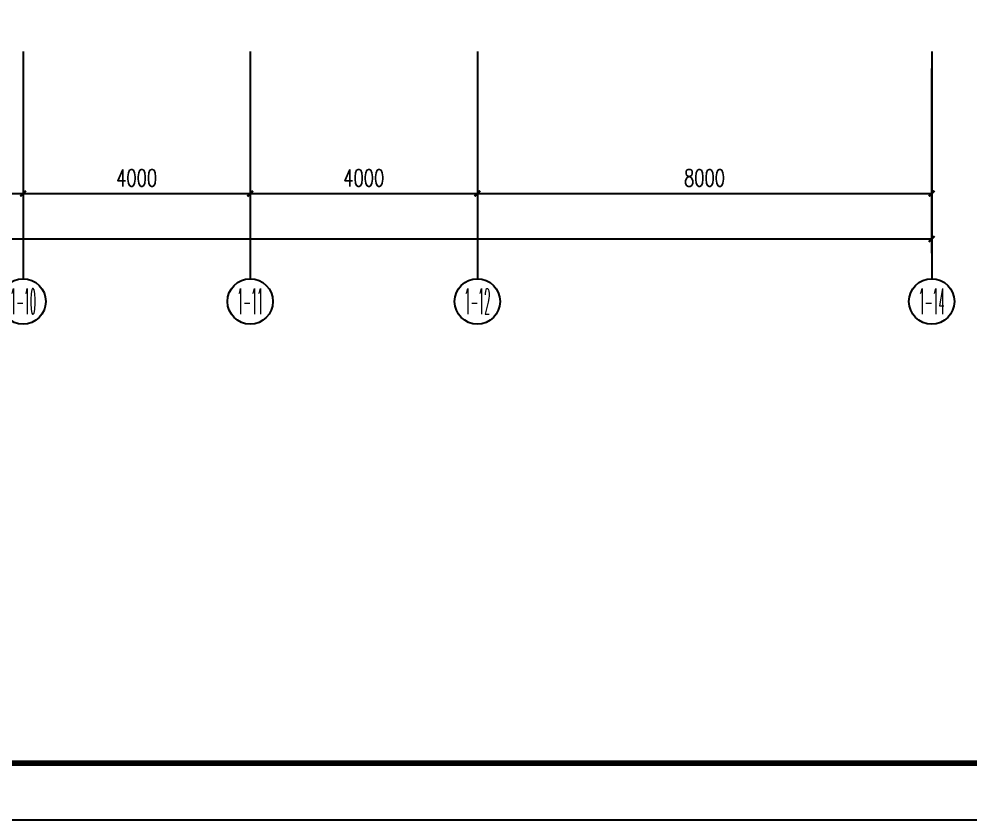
# Model space of a CAD drawing. Extents: x -6243262 to 3079315, y -2914302 to 172723.
# Drawn here: x -5697154 to -5680407, y -799772 to -785669 of the extents above; entities that cross this region are included whole.
import ezdxf
from ezdxf.enums import TextEntityAlignment as Align

# ---------------------------------------------------------------- set-up
doc = ezdxf.new("R2010")
doc.units = 0
doc.header["$LTSCALE"] = 1000
for name, color, linetype in [('0-柱2', 6, 'Continuous'), ('AXIS_TEXT', 7, 'Continuous'), ('PUB_TITLE', 4, 'Continuous')]:
    doc.layers.add(name, color=color, linetype=linetype)
doc.styles.add('_TCH_AXIS', font='COMPLEX', dxfattribs={"bigfont": 'GBCBIG'})
doc.styles.add('_TCH_DIM_T3', font='SIMPLEX', dxfattribs={"width": 0.705882, "bigfont": 'GBCBIG'})
doc.styles.add('COMPLEX', font='COMPLEX')
doc.dimstyles.new('_TCH_ARCH&&100', dxfattribs={"dimtxt": 297.5, "dimasz": 100, "dimexe": 250, "dimexo": 300, "dimgap": 126.25, "dimtad": 1, "dimdec": 0, "dimzin": 0, "dimdsep": 46, "dimtxsty": '_TCH_DIM_T3', "dimblk": 'ARCHTICK', "dimcen": 0.09, "dimclrt": 7, "dimazin": 2, "dimtfac": 1, "dimtdec": 0, "dimtix": 1, "dimtmove": 2, "dimatfit": 3, "dimfxl": 0, "dimtolj": 1, "dimtzin": 0, "dimarcsym": 0})

# ---------------------------------------------------------------- blocks, each defined once
blk = doc.blocks.new('_ArchTick')
at = {"color": 0, "linetype": 'ByBlock', "const_width": 0.4}
blk.add_lwpolyline([(-0.5, -0.5), (0.5, 0.5)], dxfattribs=at)
blk = doc.blocks.new('*D620')
at = {"layer": '0-柱2', "color": 0, "lineweight": -2, "transparency": 16777216}
for p, q in [((1431741, -858237), (1431741, -861487)), ((1471741, -858237), (1471741, -861487)), ((1431741, -861237), (1471741, -861237))]:
    blk.add_line(p, q, dxfattribs=at)
at = {"layer": 'Defpoints', "color": 0, "transparency": 16777216}
for p in [(1431741, -857937), (1471741, -857937), (1471741, -861237)]:
    blk.add_point(p, dxfattribs=at)
at = {"layer": '0-柱2', "color": 0, "lineweight": -2, "transparency": 16777216, "xscale": 100, "yscale": 100, "zscale": 100, "rotation": 180}
blk.add_blockref('_ArchTick', (1431741, -861237), dxfattribs=at)
at = {"layer": '0-柱2', "color": 0, "lineweight": -2, "transparency": 16777216, "xscale": 100, "yscale": 100, "zscale": 100}
blk.add_blockref('_ArchTick', (1471741, -861237), dxfattribs=at)
at = {"layer": '0-柱2', "color": 7, "transparency": 16777216, "insert": (1451741, -860962), "char_height": 297.5, "attachment_point": 5, "style": '_TCH_DIM_T3'}
blk.add_mtext('\\A1;40000', dxfattribs=at)
blk = doc.blocks.new('*D621')
at = {"layer": '0-柱2', "color": 0, "lineweight": -2, "transparency": 16777216}
for p, q in [((1463741, -858237), (1463741, -860687)), ((1471741, -858237), (1471741, -860687)), ((1463741, -860437), (1471741, -860437))]:
    blk.add_line(p, q, dxfattribs=at)
at = {"layer": 'Defpoints', "color": 0, "transparency": 16777216}
for p in [(1463741, -857937), (1471741, -857937), (1471741, -860437)]:
    blk.add_point(p, dxfattribs=at)
at = {"layer": '0-柱2', "color": 0, "lineweight": -2, "transparency": 16777216, "xscale": 100, "yscale": 100, "zscale": 100, "rotation": 180}
blk.add_blockref('_ArchTick', (1463741, -860437), dxfattribs=at)
at = {"layer": '0-柱2', "color": 0, "lineweight": -2, "transparency": 16777216, "xscale": 100, "yscale": 100, "zscale": 100}
blk.add_blockref('_ArchTick', (1471741, -860437), dxfattribs=at)
at = {"layer": '0-柱2', "color": 7, "transparency": 16777216, "insert": (1467741, -860162), "char_height": 297.5, "attachment_point": 5, "style": '_TCH_DIM_T3'}
blk.add_mtext('\\A1;8000', dxfattribs=at)
blk = doc.blocks.new('*D622')
at = {"layer": '0-柱2', "color": 0, "lineweight": -2, "transparency": 16777216}
for p, q in [((1459741, -858237), (1459741, -860687)), ((1463741, -858237), (1463741, -860687)), ((1459741, -860437), (1463741, -860437))]:
    blk.add_line(p, q, dxfattribs=at)
at = {"layer": 'Defpoints', "color": 0, "transparency": 16777216}
for p in [(1459741, -857937), (1463741, -857937), (1463741, -860437)]:
    blk.add_point(p, dxfattribs=at)
at = {"layer": '0-柱2', "color": 0, "lineweight": -2, "transparency": 16777216, "xscale": 100, "yscale": 100, "zscale": 100, "rotation": 180}
blk.add_blockref('_ArchTick', (1459741, -860437), dxfattribs=at)
at = {"layer": '0-柱2', "color": 0, "lineweight": -2, "transparency": 16777216, "xscale": 100, "yscale": 100, "zscale": 100}
blk.add_blockref('_ArchTick', (1463741, -860437), dxfattribs=at)
at = {"layer": '0-柱2', "color": 7, "transparency": 16777216, "insert": (1461741, -860162), "char_height": 297.5, "attachment_point": 5, "style": '_TCH_DIM_T3'}
blk.add_mtext('\\A1;4000', dxfattribs=at)
blk = doc.blocks.new('*D623')
at = {"layer": '0-柱2', "color": 0, "lineweight": -2, "transparency": 16777216}
for p, q in [((1455741, -858237), (1455741, -860687)), ((1459741, -858237), (1459741, -860687)), ((1455741, -860437), (1459741, -860437))]:
    blk.add_line(p, q, dxfattribs=at)
at = {"layer": 'Defpoints', "color": 0, "transparency": 16777216}
for p in [(1455741, -857937), (1459741, -857937), (1459741, -860437)]:
    blk.add_point(p, dxfattribs=at)
at = {"layer": '0-柱2', "color": 0, "lineweight": -2, "transparency": 16777216, "xscale": 100, "yscale": 100, "zscale": 100, "rotation": 180}
blk.add_blockref('_ArchTick', (1455741, -860437), dxfattribs=at)
at = {"layer": '0-柱2', "color": 0, "lineweight": -2, "transparency": 16777216, "xscale": 100, "yscale": 100, "zscale": 100}
blk.add_blockref('_ArchTick', (1459741, -860437), dxfattribs=at)
at = {"layer": '0-柱2', "color": 7, "transparency": 16777216, "insert": (1457741, -860162), "char_height": 297.5, "attachment_point": 5, "style": '_TCH_DIM_T3'}
blk.add_mtext('\\A1;4000', dxfattribs=at)
blk = doc.blocks.new('*D624')
at = {"layer": '0-柱2', "color": 0, "lineweight": -2, "transparency": 16777216}
for p, q in [((1452741, -858237), (1452741, -860687)), ((1455741, -858237), (1455741, -860687)), ((1452741, -860437), (1455741, -860437))]:
    blk.add_line(p, q, dxfattribs=at)
at = {"layer": 'Defpoints', "color": 0, "transparency": 16777216}
for p in [(1452741, -857937), (1455741, -857937), (1455741, -860437)]:
    blk.add_point(p, dxfattribs=at)
at = {"layer": '0-柱2', "color": 0, "lineweight": -2, "transparency": 16777216, "xscale": 100, "yscale": 100, "zscale": 100, "rotation": 180}
blk.add_blockref('_ArchTick', (1452741, -860437), dxfattribs=at)
at = {"layer": '0-柱2', "color": 0, "lineweight": -2, "transparency": 16777216, "xscale": 100, "yscale": 100, "zscale": 100}
blk.add_blockref('_ArchTick', (1455741, -860437), dxfattribs=at)
at = {"layer": '0-柱2', "color": 7, "transparency": 16777216, "insert": (1454241, -860162), "char_height": 297.5, "attachment_point": 5, "style": '_TCH_DIM_T3'}
blk.add_mtext('\\A1;3000', dxfattribs=at)
blk = doc.blocks.new('_AXISO')
at = {"color": 0}
blk.add_circle((0, 0), 0.5, dxfattribs=at)
at = {"layer": 'AXIS_TEXT', "color": 0, "style": 'COMPLEX', "width": 1.041667}
blk.add_attdef('A', text='', height=0.56, dxfattribs=at).set_placement((-0.25, -0.28), (0.25, -0.28), align=Align.FIT)
blk = doc.blocks.new('4235234')
at = {"layer": '0-柱2', "color": 8}
for p, q in [((1455741.3, -857937.1), (1455741.3, -861937.1)), ((1459741.3, -857937.1), (1459741.3, -861937.1)), ((1463741.3, -857937.1), (1463741.3, -861937.1)), ((1471741.3, -857937.1), (1471741.3, -861937.1))]:
    blk.add_line(p, q, dxfattribs=at)
ref = blk.add_blockref('_AXISO', (1455741.3, -862337.1), dxfattribs=dict(at, xscale=800, yscale=800, zscale=800))
ref.add_attrib('A', '1-10', dxfattribs={"layer": 'AXIS_TEXT', "color": 8, "height": 452.55, "style": '_TCH_AXIS', "width": 0.3}).set_placement((1455515, -862563.3), (1455967.6, -862563.3), align=Align.FIT)
ref = blk.add_blockref('_AXISO', (1459741.3, -862337.1), dxfattribs=dict(at, xscale=800, yscale=800, zscale=800))
ref.add_attrib('A', '1-11', dxfattribs={"layer": 'AXIS_TEXT', "color": 8, "height": 452.55, "style": '_TCH_AXIS', "width": 0.323077}).set_placement((1459515, -862563.3), (1459967.6, -862563.3), align=Align.FIT)
ref = blk.add_blockref('_AXISO', (1463741.3, -862337.1), dxfattribs=dict(at, xscale=800, yscale=800, zscale=800))
ref.add_attrib('A', '1-12', dxfattribs={"layer": 'AXIS_TEXT', "color": 8, "height": 452.55, "style": '_TCH_AXIS', "width": 0.3}).set_placement((1463515, -862563.3), (1463967.6, -862563.3), align=Align.FIT)
ref = blk.add_blockref('_AXISO', (1471741.3, -862337.1), dxfattribs=dict(at, xscale=800, yscale=800, zscale=800))
ref.add_attrib('A', '1-14', dxfattribs={"layer": 'AXIS_TEXT', "color": 8, "height": 452.55, "style": '_TCH_AXIS', "width": 0.291667}).set_placement((1471515, -862563.3), (1471967.6, -862563.3), align=Align.FIT)
for p1, p2, distance, picture, middle in [((1431741.3, -857937.1), (1471741.3, -857937.1), -3300, '*D620', (1451741.3, -860962.1)), ((1452741.3, -857937.1), (1455741.3, -857937.1), -2500, '*D624', (1454241.3, -860162.1)), ((1455741.3, -857937.1), (1459741.3, -857937.1), -2500, '*D623', (1457741.3, -860162.1)), ((1459741.3, -857937.1), (1463741.3, -857937.1), -2500, '*D622', (1461741.3, -860162.1)), ((1463741.3, -857937.1), (1471741.3, -857937.1), -2500, '*D621', (1467741.3, -860162.1))]:
    dim = blk.add_aligned_dim(p1=p1, p2=p2, distance=distance, dimstyle='_TCH_ARCH&&100', dxfattribs=at)
    dim.commit()
    dim.dimension.update_dxf_attribs({"geometry": picture, "text_midpoint": middle})

msp = doc.modelspace()

# ---------------------------------------------------------------- linework, layer by layer
at = {"layer": 'PUB_TITLE'}
msp.add_lwpolyline([(-5728613.8, -799772.5), (-5669213.8, -799772.5), (-5669213.8, -757772.5), (-5728613.8, -757772.5)], close=True, dxfattribs=at)
at = {"layer": 'PUB_TITLE', "const_width": 100}
msp.add_lwpolyline([(-5727113.8, -798772.5), (-5670213.8, -798772.5), (-5670213.8, -758772.5), (-5727113.8, -758772.5)], close=True, dxfattribs=at)

# ---------------------------------------------------------------- block references
msp.add_blockref('4235234', (-7152823.4, 71694.5))

doc.saveas('drawing.dxf')
